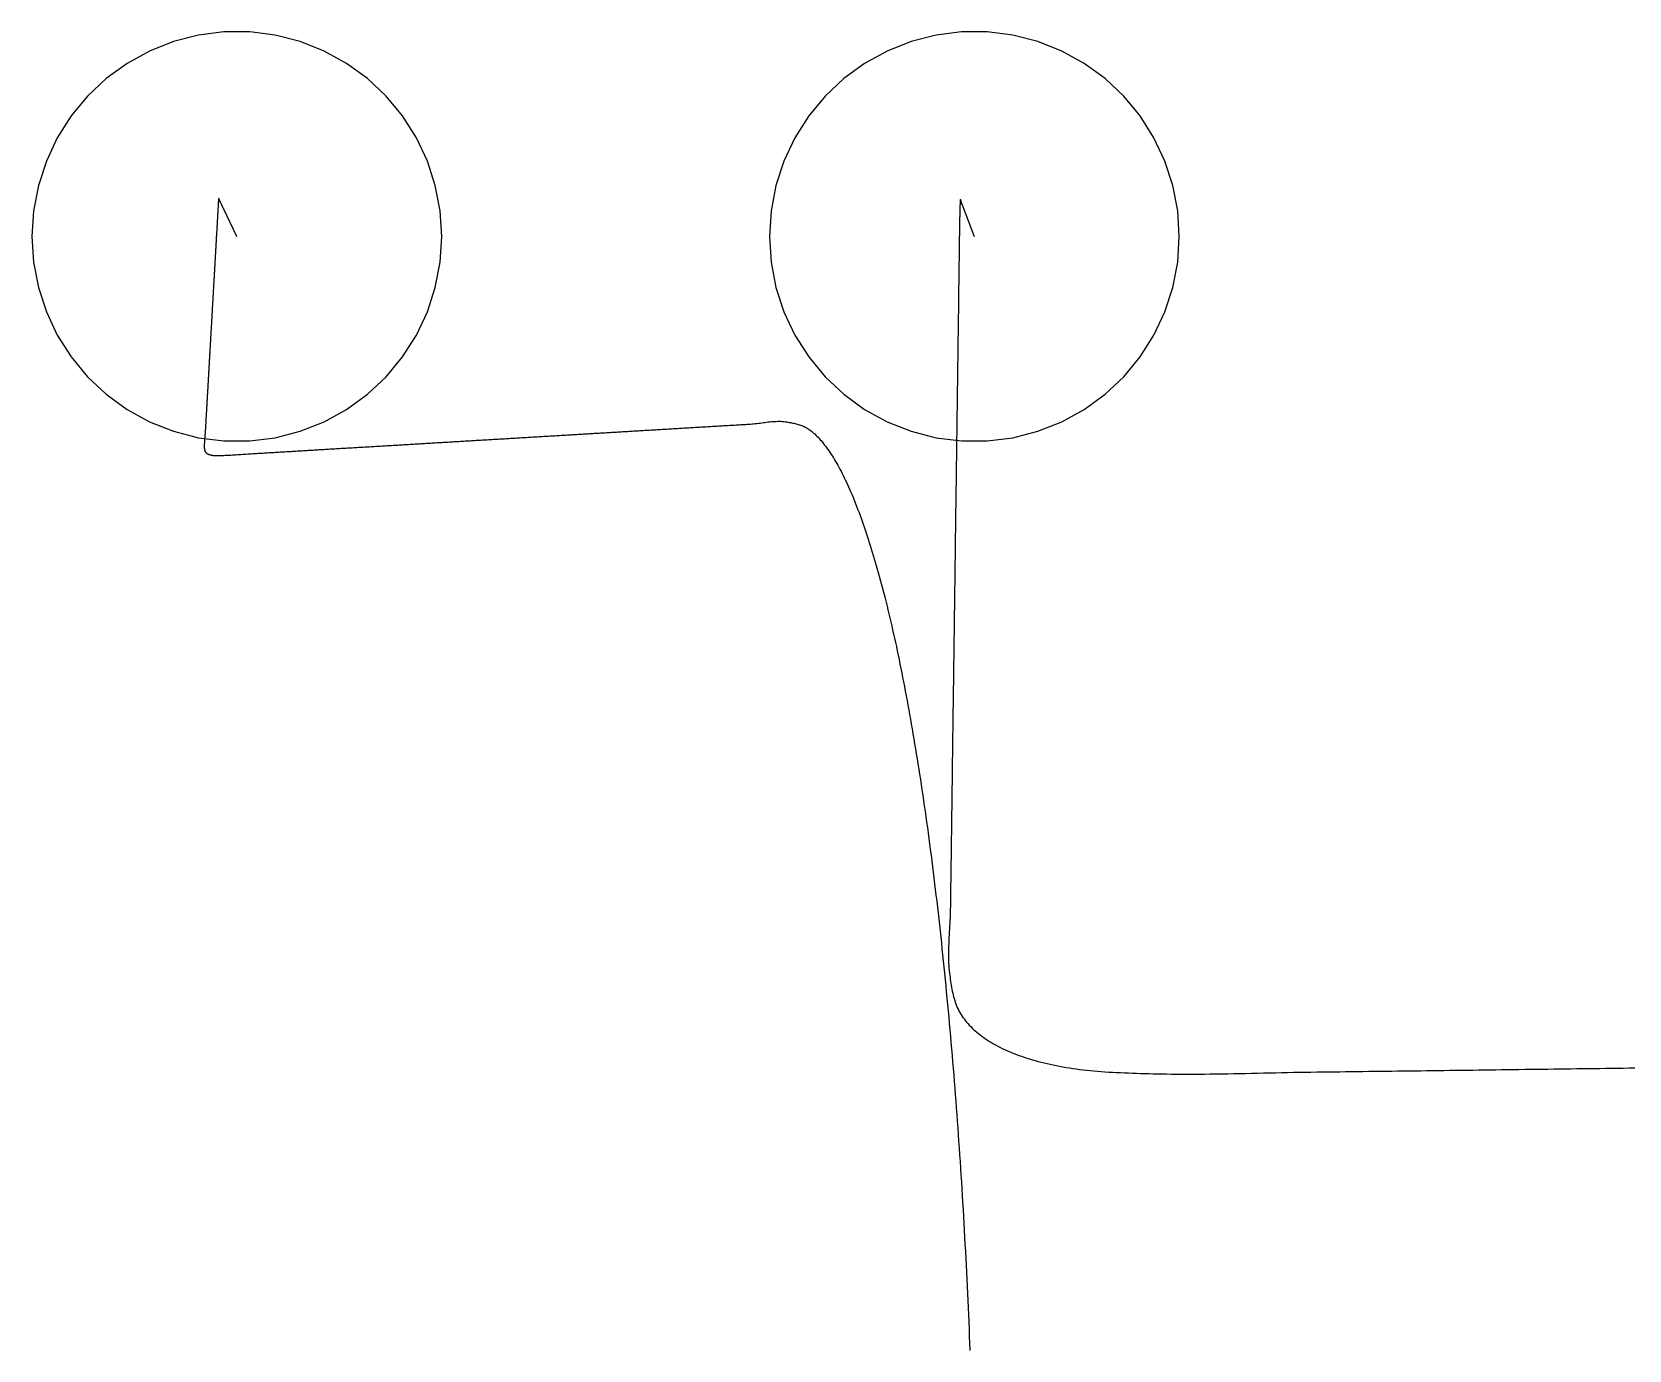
# Model space of a CAD drawing. Header units: millimetres. Extents: x -226 to 218, y -257 to 254.
# Drawn here: x -93.71 to -54.85, y 159.33 to 191.4 of the extents above; entities that cross this region are included whole.
import ezdxf

# ---------------------------------------------------------------- set-up
doc = ezdxf.new("R2010")
doc.units = ezdxf.units.MM
doc.layers.add('SKETCH', color=5, linetype='Continuous')

msp = doc.modelspace()

# ---------------------------------------------------------------- linework, layer by layer
at = {"layer": 'SKETCH', "flags": 128}
for points in [[(-83.74, 186.422), (-83.78, 187.047), (-83.897, 187.662), (-84.09, 188.257), (-84.357, 188.823), (-84.692, 189.352), (-85.091, 189.834), (-85.548, 190.263), (-86.054, 190.631), (-86.603, 190.932), (-87.185, 191.163), (-87.791, 191.318), (-88.412, 191.397), (-89.038, 191.397), (-89.659, 191.318), (-90.265, 191.163), (-90.847, 190.932), (-91.396, 190.631), (-91.902, 190.263), (-92.359, 189.834), (-92.758, 189.352), (-93.093, 188.823), (-93.359, 188.257), (-93.553, 187.662), (-93.67, 187.047), (-93.71, 186.422), (-93.67, 185.797), (-93.553, 185.182), (-93.359, 184.587), (-93.093, 184.021), (-92.758, 183.492), (-92.359, 183.01), (-91.902, 182.581), (-91.396, 182.213), (-90.847, 181.912), (-90.265, 181.682), (-89.659, 181.526), (-89.038, 181.447), (-88.412, 181.447), (-87.791, 181.526), (-87.185, 181.682), (-86.603, 181.912), (-86.054, 182.213), (-85.548, 182.581), (-85.091, 183.01), (-84.692, 183.492), (-84.357, 184.021), (-84.09, 184.587), (-83.897, 185.182), (-83.78, 185.797), (-83.74, 186.422)], [(-65.796, 186.422), (-65.835, 187.047), (-65.953, 187.662), (-66.146, 188.257), (-66.413, 188.823), (-66.748, 189.352), (-67.147, 189.834), (-67.603, 190.263), (-68.11, 190.631), (-68.658, 190.932), (-69.24, 191.163), (-69.847, 191.318), (-70.468, 191.397), (-71.094, 191.397), (-71.715, 191.318), (-72.321, 191.163), (-72.903, 190.932), (-73.451, 190.631), (-73.958, 190.263), (-74.414, 189.834), (-74.813, 189.352), (-75.149, 188.823), (-75.415, 188.257), (-75.609, 187.662), (-75.726, 187.047), (-75.765, 186.422), (-75.726, 185.797), (-75.609, 185.182), (-75.415, 184.587), (-75.149, 184.021), (-74.813, 183.492), (-74.414, 183.01), (-73.958, 182.581), (-73.451, 182.213), (-72.903, 181.912), (-72.321, 181.682), (-71.715, 181.526), (-71.094, 181.447), (-70.468, 181.447), (-69.847, 181.526), (-69.24, 181.682), (-68.658, 181.912), (-68.11, 182.213), (-67.603, 182.581), (-67.147, 183.01), (-66.748, 183.492), (-66.413, 184.021), (-66.146, 184.587), (-65.953, 185.182), (-65.835, 185.797), (-65.796, 186.422)], [(-88.725, 186.422), (-88.726, 186.424), (-88.727, 186.427), (-88.728, 186.429), (-88.729, 186.432), (-88.731, 186.434), (-88.732, 186.436), (-88.733, 186.439), (-88.734, 186.441), (-88.735, 186.444), (-88.736, 186.446), (-88.737, 186.448), (-88.739, 186.451), (-88.74, 186.453), (-88.741, 186.456), (-88.742, 186.458), (-88.743, 186.46), (-88.744, 186.463), (-88.745, 186.465), (-88.747, 186.467), (-88.748, 186.47), (-88.749, 186.472), (-88.75, 186.475), (-88.751, 186.477), (-88.752, 186.479), (-88.753, 186.482), (-88.755, 186.484), (-88.756, 186.487), (-88.757, 186.489), (-88.758, 186.491), (-88.759, 186.494), (-88.76, 186.496), (-88.761, 186.499), (-88.762, 186.501), (-88.764, 186.503), (-88.765, 186.506), (-88.766, 186.508), (-88.767, 186.51), (-88.768, 186.513), (-88.769, 186.515), (-88.77, 186.518), (-88.772, 186.52), (-88.773, 186.522), (-88.774, 186.525), (-88.775, 186.527), (-88.776, 186.53), (-88.777, 186.532), (-88.778, 186.534), (-88.78, 186.537), (-88.781, 186.539), (-88.782, 186.542), (-88.783, 186.544), (-88.784, 186.546), (-88.785, 186.549), (-88.786, 186.551), (-88.788, 186.554), (-88.789, 186.556), (-88.79, 186.558), (-88.791, 186.561), (-88.792, 186.563), (-88.793, 186.565), (-88.794, 186.568), (-88.795, 186.57), (-88.797, 186.573), (-88.798, 186.575), (-88.799, 186.577), (-88.8, 186.58), (-88.801, 186.582), (-88.802, 186.585), (-88.803, 186.587), (-88.805, 186.589), (-88.806, 186.592), (-88.807, 186.594), (-88.808, 186.597), (-88.809, 186.599), (-88.81, 186.601), (-88.811, 186.604), (-88.813, 186.606), (-88.814, 186.609), (-88.815, 186.611), (-88.816, 186.613), (-88.817, 186.616), (-88.818, 186.618), (-88.819, 186.621), (-88.821, 186.623), (-88.822, 186.625), (-88.823, 186.628), (-88.824, 186.63), (-88.825, 186.632), (-88.826, 186.635), (-88.827, 186.637), (-88.829, 186.64), (-88.83, 186.642), (-88.831, 186.644), (-88.832, 186.647), (-88.833, 186.649), (-88.834, 186.652), (-88.835, 186.654), (-88.836, 186.656), (-88.838, 186.659), (-88.839, 186.661), (-88.84, 186.664), (-88.841, 186.666), (-88.842, 186.668), (-88.843, 186.671), (-88.844, 186.673), (-88.846, 186.676), (-88.847, 186.678), (-88.848, 186.68), (-88.849, 186.683), (-88.85, 186.685), (-88.851, 186.688), (-88.852, 186.69), (-88.854, 186.692), (-88.855, 186.695), (-88.856, 186.697), (-88.857, 186.7), (-88.858, 186.702), (-88.859, 186.704), (-88.86, 186.707), (-88.862, 186.709), (-88.863, 186.712), (-88.864, 186.714), (-88.865, 186.716), (-88.866, 186.719), (-88.867, 186.721), (-88.868, 186.723), (-88.87, 186.726), (-88.871, 186.728), (-88.872, 186.731), (-88.873, 186.733), (-88.874, 186.735), (-88.875, 186.738), (-88.876, 186.74), (-88.878, 186.743), (-88.879, 186.745), (-88.88, 186.747), (-88.881, 186.75), (-88.882, 186.752), (-88.883, 186.755), (-88.884, 186.757), (-88.886, 186.759), (-88.887, 186.762), (-88.888, 186.764), (-88.889, 186.767), (-88.89, 186.769), (-88.891, 186.771), (-88.892, 186.774), (-88.893, 186.776), (-88.895, 186.779), (-88.896, 186.781), (-88.897, 186.783), (-88.898, 186.786), (-88.899, 186.788), (-88.9, 186.791), (-88.901, 186.793), (-88.903, 186.795), (-88.904, 186.798), (-88.905, 186.8), (-88.906, 186.803), (-88.907, 186.805), (-88.908, 186.807), (-88.909, 186.81), (-88.911, 186.812), (-88.912, 186.815), (-88.913, 186.817), (-88.914, 186.819), (-88.915, 186.822), (-88.916, 186.824), (-88.917, 186.827), (-88.919, 186.829), (-88.92, 186.831), (-88.921, 186.834), (-88.922, 186.836), (-88.923, 186.839), (-88.924, 186.841), (-88.925, 186.843), (-88.927, 186.846), (-88.928, 186.848), (-88.929, 186.851), (-88.93, 186.853), (-88.931, 186.855), (-88.932, 186.858), (-88.933, 186.86), (-88.935, 186.863), (-88.936, 186.865), (-88.937, 186.867), (-88.938, 186.87), (-88.939, 186.872), (-88.94, 186.875), (-88.941, 186.877), (-88.943, 186.879), (-88.944, 186.882), (-88.945, 186.884), (-88.946, 186.887), (-88.947, 186.889), (-88.948, 186.891), (-88.949, 186.894), (-88.951, 186.896), (-88.952, 186.899), (-88.953, 186.901), (-88.954, 186.903), (-88.955, 186.906), (-88.956, 186.908), (-88.957, 186.911), (-88.959, 186.913), (-88.96, 186.915), (-88.961, 186.918), (-88.962, 186.92), (-88.963, 186.923), (-88.964, 186.925), (-88.965, 186.927), (-88.967, 186.93), (-88.968, 186.932), (-88.969, 186.935), (-88.97, 186.937), (-88.971, 186.939), (-88.972, 186.942), (-88.973, 186.944), (-88.975, 186.947), (-88.976, 186.949), (-88.977, 186.951), (-88.978, 186.954), (-88.979, 186.956), (-88.98, 186.959), (-88.981, 186.961), (-88.983, 186.963), (-88.984, 186.966), (-88.985, 186.968), (-88.986, 186.971), (-88.987, 186.973), (-88.988, 186.975), (-88.989, 186.978), (-88.991, 186.98), (-88.992, 186.983), (-88.993, 186.985), (-88.994, 186.987), (-88.995, 186.99), (-88.996, 186.992), (-88.997, 186.995), (-88.999, 186.997), (-89, 186.999), (-89.001, 187.002), (-89.002, 187.004), (-89.003, 187.007), (-89.004, 187.009), (-89.005, 187.011), (-89.007, 187.014), (-89.008, 187.016), (-89.009, 187.019), (-89.01, 187.021), (-89.011, 187.023), (-89.012, 187.026), (-89.013, 187.028), (-89.015, 187.031), (-89.016, 187.033), (-89.017, 187.035), (-89.018, 187.038), (-89.019, 187.04), (-89.02, 187.043), (-89.021, 187.045), (-89.023, 187.047), (-89.024, 187.05), (-89.025, 187.052), (-89.026, 187.055), (-89.027, 187.057), (-89.028, 187.06), (-89.029, 187.062), (-89.031, 187.064), (-89.032, 187.067), (-89.033, 187.069), (-89.034, 187.072), (-89.035, 187.074), (-89.036, 187.076), (-89.037, 187.079), (-89.039, 187.081), (-89.04, 187.084), (-89.041, 187.086), (-89.042, 187.088), (-89.043, 187.091), (-89.044, 187.093), (-89.045, 187.096), (-89.047, 187.098), (-89.048, 187.1), (-89.049, 187.103), (-89.05, 187.105), (-89.051, 187.108), (-89.052, 187.11), (-89.054, 187.112), (-89.055, 187.115), (-89.056, 187.117), (-89.057, 187.12), (-89.058, 187.122), (-89.059, 187.124), (-89.06, 187.127), (-89.062, 187.129), (-89.063, 187.132), (-89.064, 187.134), (-89.065, 187.136), (-89.066, 187.139), (-89.067, 187.141), (-89.068, 187.144), (-89.07, 187.146), (-89.071, 187.149), (-89.072, 187.151), (-89.073, 187.153), (-89.074, 187.156), (-89.075, 187.158), (-89.076, 187.161), (-89.078, 187.163), (-89.079, 187.165), (-89.08, 187.168), (-89.081, 187.17), (-89.082, 187.173), (-89.083, 187.175), (-89.084, 187.177), (-89.086, 187.18), (-89.087, 187.182), (-89.088, 187.185), (-89.089, 187.187), (-89.09, 187.189), (-89.091, 187.192), (-89.092, 187.194), (-89.094, 187.197), (-89.095, 187.199), (-89.096, 187.201), (-89.097, 187.204), (-89.098, 187.206), (-89.099, 187.209), (-89.1, 187.211), (-89.102, 187.214), (-89.103, 187.216), (-89.104, 187.218), (-89.105, 187.221), (-89.106, 187.223), (-89.107, 187.226), (-89.109, 187.228), (-89.11, 187.23), (-89.111, 187.233), (-89.112, 187.235), (-89.113, 187.238), (-89.114, 187.24), (-89.115, 187.242), (-89.117, 187.245), (-89.118, 187.247), (-89.119, 187.25), (-89.12, 187.252), (-89.121, 187.254), (-89.122, 187.257), (-89.123, 187.259), (-89.125, 187.262), (-89.126, 187.264), (-89.127, 187.267), (-89.128, 187.269), (-89.129, 187.271), (-89.13, 187.274), (-89.131, 187.276), (-89.133, 187.279), (-89.134, 187.281), (-89.135, 187.283), (-89.136, 187.286), (-89.137, 187.288), (-89.138, 187.291), (-89.14, 187.294), (-89.141, 187.297), (-89.142, 187.299), (-89.144, 187.302), (-89.145, 187.305), (-89.146, 187.308), (-89.148, 187.312), (-89.149, 187.315), (-89.15, 187.318), (-89.152, 187.32), (-89.153, 187.323), (-89.154, 187.326), (-89.155, 187.329), (-89.156, 187.331), (-89.158, 187.333), (-89.159, 187.336), (-89.16, 187.338), (-89.161, 187.339), (-89.161, 187.341), (-89.162, 187.342), (-89.163, 187.343), (-89.164, 187.344), (-89.164, 187.344), (-89.164, 187.344), (-89.164, 187.344), (-89.164, 187.344), (-89.164, 187.344), (-89.165, 187.345), (-89.165, 187.345), (-89.165, 187.345), (-89.165, 187.345), (-89.165, 187.345), (-89.165, 187.345), (-89.165, 187.345), (-89.165, 187.345), (-89.165, 187.345), (-89.166, 187.345), (-89.166, 187.345), (-89.166, 187.344), (-89.166, 187.344), (-89.166, 187.344), (-89.166, 187.344), (-89.166, 187.344), (-89.166, 187.343), (-89.166, 187.343), (-89.166, 187.343), (-89.167, 187.342), (-89.167, 187.342), (-89.167, 187.342), (-89.167, 187.341), (-89.167, 187.341), (-89.167, 187.34), (-89.167, 187.34), (-89.167, 187.339), (-89.168, 187.339), (-89.168, 187.338), (-89.168, 187.337), (-89.168, 187.337), (-89.168, 187.336), (-89.168, 187.335), (-89.168, 187.334), (-89.168, 187.334), (-89.169, 187.333), (-89.169, 187.332), (-89.169, 187.331), (-89.169, 187.33), (-89.169, 187.33), (-89.169, 187.329), (-89.169, 187.328), (-89.169, 187.327), (-89.17, 187.326), (-89.17, 187.325), (-89.17, 187.324), (-89.17, 187.323), (-89.17, 187.322), (-89.17, 187.321), (-89.17, 187.32), (-89.17, 187.319), (-89.171, 187.318), (-89.171, 187.317), (-89.171, 187.315), (-89.171, 187.314), (-89.171, 187.313), (-89.171, 187.312), (-89.171, 187.31), (-89.171, 187.309), (-89.171, 187.308), (-89.172, 187.307), (-89.172, 187.305), (-89.172, 187.304), (-89.172, 187.302), (-89.172, 187.301), (-89.172, 187.299), (-89.172, 187.298), (-89.172, 187.296), (-89.173, 187.295), (-89.173, 187.294), (-89.173, 187.292), (-89.173, 187.291), (-89.173, 187.289), (-89.173, 187.288), (-89.173, 187.287), (-89.173, 187.285), (-89.173, 187.284), (-89.174, 187.282), (-89.174, 187.28), (-89.174, 187.279), (-89.174, 187.277), (-89.174, 187.275), (-89.174, 187.273), (-89.174, 187.271), (-89.174, 187.269), (-89.174, 187.267), (-89.175, 187.265), (-89.175, 187.262), (-89.175, 187.26), (-89.175, 187.257), (-89.175, 187.254), (-89.176, 187.244), (-89.177, 187.232), (-89.177, 187.218), (-89.178, 187.203), (-89.179, 187.186), (-89.18, 187.168), (-89.181, 187.149), (-89.183, 187.129), (-89.184, 187.108), (-89.185, 187.086), (-89.186, 187.063), (-89.188, 187.04), (-89.189, 187.016), (-89.19, 186.992), (-89.192, 186.967), (-89.193, 186.943), (-89.194, 186.918), (-89.196, 186.894), (-89.197, 186.87), (-89.199, 186.846), (-89.2, 186.823), (-89.201, 186.8), (-89.202, 186.778), (-89.204, 186.757), (-89.205, 186.736), (-89.206, 186.716), (-89.207, 186.695), (-89.208, 186.674), (-89.209, 186.654), (-89.211, 186.633), (-89.212, 186.612), (-89.213, 186.592), (-89.214, 186.571), (-89.215, 186.55), (-89.217, 186.53), (-89.218, 186.509), (-89.219, 186.488), (-89.22, 186.468), (-89.221, 186.447), (-89.222, 186.426), (-89.224, 186.406), (-89.225, 186.385), (-89.226, 186.364), (-89.227, 186.344), (-89.228, 186.323), (-89.23, 186.302), (-89.231, 186.282), (-89.232, 186.261), (-89.233, 186.24), (-89.234, 186.22), (-89.235, 186.199), (-89.237, 186.178), (-89.238, 186.158), (-89.239, 186.137), (-89.24, 186.116), (-89.241, 186.096), (-89.243, 186.075), (-89.244, 186.054), (-89.245, 186.034), (-89.246, 186.013), (-89.247, 185.992), (-89.248, 185.971), (-89.25, 185.951), (-89.251, 185.93), (-89.252, 185.909), (-89.253, 185.889), (-89.254, 185.868), (-89.256, 185.847), (-89.257, 185.827), (-89.258, 185.806), (-89.259, 185.785), (-89.26, 185.765), (-89.261, 185.744), (-89.263, 185.723), (-89.264, 185.703), (-89.265, 185.682), (-89.266, 185.661), (-89.267, 185.64), (-89.269, 185.62), (-89.27, 185.599), (-89.271, 185.578), (-89.272, 185.558), (-89.273, 185.537), (-89.274, 185.516), (-89.276, 185.496), (-89.277, 185.475), (-89.278, 185.454), (-89.279, 185.434), (-89.28, 185.413), (-89.282, 185.392), (-89.283, 185.371), (-89.284, 185.351), (-89.285, 185.33), (-89.286, 185.309), (-89.287, 185.289), (-89.289, 185.268), (-89.29, 185.247), (-89.291, 185.226), (-89.292, 185.206), (-89.293, 185.185), (-89.295, 185.164), (-89.296, 185.143), (-89.297, 185.123), (-89.298, 185.102), (-89.299, 185.081), (-89.3, 185.06), (-89.302, 185.04), (-89.303, 185.019), (-89.304, 184.998), (-89.305, 184.977), (-89.306, 184.957), (-89.308, 184.936), (-89.309, 184.915), (-89.31, 184.894), (-89.311, 184.874), (-89.312, 184.853), (-89.313, 184.832), (-89.315, 184.811), (-89.316, 184.79), (-89.317, 184.77), (-89.318, 184.749), (-89.319, 184.728), (-89.321, 184.708), (-89.322, 184.687), (-89.323, 184.666), (-89.324, 184.645), (-89.325, 184.625), (-89.326, 184.604), (-89.328, 184.583), (-89.329, 184.562), (-89.33, 184.542), (-89.331, 184.521), (-89.332, 184.5), (-89.334, 184.48), (-89.335, 184.459), (-89.336, 184.438), (-89.337, 184.417), (-89.338, 184.397), (-89.339, 184.376), (-89.341, 184.355), (-89.342, 184.335), (-89.343, 184.314), (-89.344, 184.293), (-89.345, 184.272), (-89.347, 184.252), (-89.348, 184.231), (-89.349, 184.21), (-89.35, 184.189), (-89.351, 184.169), (-89.352, 184.148), (-89.354, 184.127), (-89.355, 184.107), (-89.356, 184.086), (-89.357, 184.065), (-89.358, 184.044), (-89.36, 184.024), (-89.361, 184.003), (-89.362, 183.982), (-89.363, 183.961), (-89.364, 183.941), (-89.366, 183.92), (-89.367, 183.899), (-89.368, 183.878), (-89.369, 183.858), (-89.37, 183.837), (-89.371, 183.816), (-89.373, 183.795), (-89.374, 183.775), (-89.375, 183.754), (-89.376, 183.733), (-89.377, 183.712), (-89.379, 183.692), (-89.38, 183.671), (-89.381, 183.65), (-89.382, 183.629), (-89.383, 183.608), (-89.384, 183.588), (-89.386, 183.567), (-89.387, 183.546), (-89.388, 183.525), (-89.389, 183.504), (-89.39, 183.484), (-89.392, 183.463), (-89.393, 183.442), (-89.394, 183.421), (-89.395, 183.4), (-89.396, 183.38), (-89.398, 183.359), (-89.399, 183.338), (-89.4, 183.317), (-89.401, 183.296), (-89.402, 183.276), (-89.403, 183.255), (-89.405, 183.234), (-89.406, 183.213), (-89.407, 183.193), (-89.408, 183.172), (-89.409, 183.151), (-89.411, 183.13), (-89.412, 183.109), (-89.413, 183.089), (-89.414, 183.068), (-89.415, 183.047), (-89.416, 183.026), (-89.418, 183.006), (-89.419, 182.985), (-89.42, 182.964), (-89.421, 182.943), (-89.422, 182.923), (-89.424, 182.902), (-89.425, 182.881), (-89.426, 182.86), (-89.427, 182.84), (-89.428, 182.819), (-89.43, 182.798), (-89.431, 182.777), (-89.432, 182.756), (-89.433, 182.736), (-89.434, 182.715), (-89.435, 182.694), (-89.437, 182.673), (-89.438, 182.653), (-89.439, 182.632), (-89.44, 182.611), (-89.441, 182.59), (-89.443, 182.57), (-89.444, 182.549), (-89.445, 182.528), (-89.446, 182.507), (-89.447, 182.486), (-89.448, 182.466), (-89.45, 182.445), (-89.451, 182.424), (-89.452, 182.403), (-89.453, 182.383), (-89.454, 182.362), (-89.456, 182.341), (-89.457, 182.32), (-89.458, 182.299), (-89.459, 182.279), (-89.46, 182.258), (-89.462, 182.237), (-89.463, 182.216), (-89.464, 182.195), (-89.465, 182.175), (-89.466, 182.154), (-89.467, 182.133), (-89.469, 182.112), (-89.47, 182.091), (-89.471, 182.07), (-89.472, 182.05), (-89.473, 182.029), (-89.475, 182.008), (-89.476, 181.987), (-89.477, 181.966), (-89.478, 181.945), (-89.479, 181.924), (-89.481, 181.904), (-89.482, 181.883), (-89.483, 181.862), (-89.484, 181.841), (-89.485, 181.82), (-89.486, 181.799), (-89.488, 181.779), (-89.489, 181.757), (-89.49, 181.736), (-89.492, 181.713), (-89.494, 181.691), (-89.495, 181.667), (-89.497, 181.644), (-89.499, 181.62), (-89.501, 181.597), (-89.503, 181.573), (-89.505, 181.55), (-89.506, 181.526), (-89.508, 181.503), (-89.51, 181.48), (-89.511, 181.458), (-89.513, 181.436), (-89.514, 181.415), (-89.515, 181.395), (-89.516, 181.375), (-89.517, 181.356), (-89.517, 181.339), (-89.517, 181.322), (-89.517, 181.306), (-89.517, 181.292), (-89.516, 181.279), (-89.516, 181.274), (-89.515, 181.269), (-89.515, 181.264), (-89.515, 181.259), (-89.514, 181.254), (-89.514, 181.25), (-89.513, 181.246), (-89.513, 181.242), (-89.512, 181.238), (-89.512, 181.234), (-89.511, 181.23), (-89.511, 181.227), (-89.51, 181.223), (-89.509, 181.22), (-89.508, 181.217), (-89.507, 181.214), (-89.506, 181.211), (-89.505, 181.207), (-89.504, 181.204), (-89.503, 181.201), (-89.501, 181.198), (-89.5, 181.195), (-89.498, 181.192), (-89.496, 181.189), (-89.494, 181.186), (-89.492, 181.183), (-89.49, 181.18), (-89.488, 181.177), (-89.485, 181.174), (-89.483, 181.171), (-89.48, 181.168), (-89.478, 181.165), (-89.475, 181.162), (-89.472, 181.16), (-89.469, 181.157), (-89.466, 181.155), (-89.463, 181.152), (-89.46, 181.15), (-89.457, 181.147), (-89.454, 181.145), (-89.45, 181.142), (-89.447, 181.14), (-89.443, 181.138), (-89.439, 181.136), (-89.435, 181.134), (-89.432, 181.132), (-89.428, 181.13), (-89.424, 181.128), (-89.419, 181.126), (-89.415, 181.124), (-89.411, 181.122), (-89.406, 181.12), (-89.402, 181.118), (-89.397, 181.117), (-89.393, 181.115), (-89.388, 181.114), (-89.383, 181.112), (-89.378, 181.111), (-89.373, 181.109), (-89.368, 181.108), (-89.362, 181.107), (-89.357, 181.105), (-89.352, 181.104), (-89.346, 181.103), (-89.341, 181.102), (-89.335, 181.101), (-89.329, 181.1), (-89.323, 181.099), (-89.317, 181.098), (-89.311, 181.097), (-89.305, 181.096), (-89.299, 181.095), (-89.293, 181.095), (-89.286, 181.094), (-89.28, 181.094), (-89.274, 181.093), (-89.268, 181.093), (-89.262, 181.092), (-89.256, 181.092), (-89.25, 181.092), (-89.243, 181.091), (-89.237, 181.091), (-89.23, 181.091), (-89.224, 181.091), (-89.217, 181.091), (-89.21, 181.091), (-89.202, 181.091), (-89.195, 181.091), (-89.187, 181.091), (-89.179, 181.091), (-89.17, 181.091), (-89.161, 181.092), (-89.152, 181.092), (-89.142, 181.092), (-89.132, 181.092), (-89.122, 181.092), (-89.098, 181.093), (-89.071, 181.094), (-89.042, 181.095), (-89.012, 181.097), (-88.979, 181.098), (-88.944, 181.1), (-88.908, 181.102), (-88.871, 181.104), (-88.832, 181.107), (-88.792, 181.109), (-88.751, 181.112), (-88.71, 181.114), (-88.668, 181.117), (-88.625, 181.12), (-88.582, 181.123), (-88.539, 181.126), (-88.495, 181.128), (-88.452, 181.131), (-88.41, 181.134), (-88.367, 181.137), (-88.326, 181.139), (-88.285, 181.142), (-88.245, 181.144), (-88.206, 181.147), (-88.168, 181.149), (-88.13, 181.151), (-88.092, 181.153), (-88.054, 181.156), (-88.016, 181.158), (-87.978, 181.16), (-87.94, 181.163), (-87.901, 181.165), (-87.863, 181.167), (-87.825, 181.169), (-87.787, 181.172), (-87.749, 181.174), (-87.711, 181.176), (-87.673, 181.178), (-87.635, 181.181), (-87.597, 181.183), (-87.558, 181.185), (-87.52, 181.187), (-87.482, 181.19), (-87.444, 181.192), (-87.406, 181.194), (-87.368, 181.196), (-87.33, 181.199), (-87.292, 181.201), (-87.253, 181.203), (-87.215, 181.206), (-87.177, 181.208), (-87.139, 181.21), (-87.101, 181.212), (-87.063, 181.215), (-87.025, 181.217), (-86.987, 181.219), (-86.948, 181.221), (-86.91, 181.224), (-86.872, 181.226), (-86.834, 181.228), (-86.796, 181.23), (-86.758, 181.233), (-86.72, 181.235), (-86.681, 181.237), (-86.643, 181.239), (-86.605, 181.242), (-86.567, 181.244), (-86.529, 181.246), (-86.491, 181.249), (-86.453, 181.251), (-86.414, 181.253), (-86.376, 181.255), (-86.338, 181.258), (-86.3, 181.26), (-86.262, 181.262), (-86.224, 181.264), (-86.185, 181.267), (-86.147, 181.269), (-86.109, 181.271), (-86.071, 181.273), (-86.033, 181.276), (-85.995, 181.278), (-85.957, 181.28), (-85.918, 181.282), (-85.88, 181.285), (-85.842, 181.287), (-85.804, 181.289), (-85.766, 181.292), (-85.728, 181.294), (-85.689, 181.296), (-85.651, 181.298), (-85.613, 181.301), (-85.575, 181.303), (-85.537, 181.305), (-85.499, 181.307), (-85.46, 181.31), (-85.422, 181.312), (-85.384, 181.314), (-85.346, 181.316), (-85.307, 181.319), (-85.269, 181.321), (-85.231, 181.323), (-85.193, 181.326), (-85.155, 181.328), (-85.116, 181.33), (-85.078, 181.332), (-85.04, 181.335), (-85.002, 181.337), (-84.963, 181.339), (-84.925, 181.341), (-84.887, 181.344), (-84.849, 181.346), (-84.81, 181.348), (-84.772, 181.35), (-84.734, 181.353), (-84.696, 181.355), (-84.658, 181.357), (-84.619, 181.36), (-84.581, 181.362), (-84.543, 181.364), (-84.505, 181.366), (-84.466, 181.369), (-84.428, 181.371), (-84.39, 181.373), (-84.352, 181.375), (-84.314, 181.378), (-84.275, 181.38), (-84.237, 181.382), (-84.199, 181.384), (-84.161, 181.387), (-84.123, 181.389), (-84.084, 181.391), (-84.046, 181.394), (-84.008, 181.396), (-83.97, 181.398), (-83.932, 181.4), (-83.893, 181.403), (-83.855, 181.405), (-83.817, 181.407), (-83.779, 181.409), (-83.741, 181.412), (-83.702, 181.414), (-83.664, 181.416), (-83.626, 181.418), (-83.588, 181.421), (-83.549, 181.423), (-83.511, 181.425), (-83.473, 181.428), (-83.435, 181.43), (-83.397, 181.432), (-83.358, 181.434), (-83.32, 181.437), (-83.282, 181.439), (-83.244, 181.441), (-83.205, 181.443), (-83.167, 181.446), (-83.129, 181.448), (-83.091, 181.45), (-83.052, 181.453), (-83.014, 181.455), (-82.976, 181.457), (-82.938, 181.459), (-82.9, 181.462), (-82.861, 181.464), (-82.823, 181.466), (-82.785, 181.468), (-82.747, 181.471), (-82.708, 181.473), (-82.67, 181.475), (-82.632, 181.477), (-82.594, 181.48), (-82.555, 181.482), (-82.517, 181.484), (-82.479, 181.487), (-82.441, 181.489), (-82.402, 181.491), (-82.364, 181.493), (-82.326, 181.496), (-82.288, 181.498), (-82.249, 181.5), (-82.211, 181.502), (-82.173, 181.505), (-82.135, 181.507), (-82.096, 181.509), (-82.058, 181.512), (-82.02, 181.514), (-81.982, 181.516), (-81.943, 181.518), (-81.905, 181.521), (-81.867, 181.523), (-81.828, 181.525), (-81.79, 181.527), (-81.752, 181.53), (-81.714, 181.532), (-81.675, 181.534), (-81.637, 181.536), (-81.599, 181.539), (-81.561, 181.541), (-81.522, 181.543), (-81.484, 181.546), (-81.446, 181.548), (-81.408, 181.55), (-81.369, 181.552), (-81.331, 181.555), (-81.293, 181.557), (-81.254, 181.559), (-81.216, 181.561), (-81.178, 181.564), (-81.14, 181.566), (-81.101, 181.568), (-81.063, 181.571), (-81.025, 181.573), (-80.986, 181.575), (-80.948, 181.577), (-80.91, 181.58), (-80.872, 181.582), (-80.833, 181.584), (-80.795, 181.586), (-80.757, 181.589), (-80.718, 181.591), (-80.68, 181.593), (-80.642, 181.596), (-80.603, 181.598), (-80.565, 181.6), (-80.527, 181.602), (-80.488, 181.605), (-80.45, 181.607), (-80.412, 181.609), (-80.373, 181.611), (-80.335, 181.614), (-80.296, 181.616), (-80.258, 181.618), (-80.22, 181.621), (-80.181, 181.623), (-80.143, 181.625), (-80.105, 181.627), (-80.066, 181.63), (-80.028, 181.632), (-79.99, 181.634), (-79.951, 181.636), (-79.913, 181.639), (-79.875, 181.641), (-79.836, 181.643), (-79.798, 181.646), (-79.76, 181.648), (-79.721, 181.65), (-79.683, 181.652), (-79.645, 181.655), (-79.606, 181.657), (-79.568, 181.659), (-79.53, 181.661), (-79.491, 181.664), (-79.453, 181.666), (-79.415, 181.668), (-79.377, 181.671), (-79.338, 181.673), (-79.3, 181.675), (-79.262, 181.677), (-79.223, 181.68), (-79.185, 181.682), (-79.147, 181.684), (-79.108, 181.687), (-79.07, 181.689), (-79.032, 181.691), (-78.993, 181.693), (-78.955, 181.696), (-78.917, 181.698), (-78.878, 181.7), (-78.84, 181.702), (-78.802, 181.705), (-78.763, 181.707), (-78.725, 181.709), (-78.687, 181.712), (-78.648, 181.714), (-78.61, 181.716), (-78.571, 181.718), (-78.533, 181.721), (-78.495, 181.723), (-78.456, 181.725), (-78.418, 181.727), (-78.38, 181.73), (-78.341, 181.732), (-78.303, 181.734), (-78.265, 181.737), (-78.226, 181.739), (-78.188, 181.741), (-78.15, 181.743), (-78.111, 181.746), (-78.073, 181.748), (-78.035, 181.75), (-77.996, 181.753), (-77.958, 181.755), (-77.919, 181.757), (-77.881, 181.759), (-77.843, 181.762), (-77.804, 181.764), (-77.766, 181.766), (-77.728, 181.768), (-77.689, 181.771), (-77.651, 181.773), (-77.613, 181.775), (-77.574, 181.778), (-77.536, 181.78), (-77.497, 181.782), (-77.459, 181.784), (-77.421, 181.787), (-77.382, 181.789), (-77.344, 181.791), (-77.306, 181.793), (-77.267, 181.796), (-77.229, 181.798), (-77.19, 181.8), (-77.152, 181.803), (-77.114, 181.805), (-77.075, 181.807), (-77.037, 181.809), (-76.998, 181.812), (-76.96, 181.814), (-76.921, 181.816), (-76.883, 181.819), (-76.845, 181.821), (-76.806, 181.823), (-76.768, 181.825), (-76.729, 181.828), (-76.691, 181.83), (-76.652, 181.832), (-76.614, 181.834), (-76.575, 181.837), (-76.537, 181.839), (-76.499, 181.841), (-76.46, 181.844), (-76.422, 181.846), (-76.383, 181.848), (-76.345, 181.85), (-76.306, 181.853), (-76.268, 181.855), (-76.229, 181.858), (-76.191, 181.861), (-76.152, 181.865), (-76.112, 181.869), (-76.073, 181.873), (-76.034, 181.878), (-75.994, 181.883), (-75.955, 181.888), (-75.915, 181.893), (-75.876, 181.898), (-75.836, 181.903), (-75.797, 181.908), (-75.758, 181.912), (-75.719, 181.916), (-75.68, 181.919), (-75.641, 181.922), (-75.603, 181.923), (-75.565, 181.925), (-75.528, 181.925), (-75.49, 181.924), (-75.454, 181.922), (-75.417, 181.919), (-75.381, 181.915), (-75.346, 181.91), (-75.317, 181.905), (-75.288, 181.899), (-75.259, 181.894), (-75.23, 181.889), (-75.202, 181.883), (-75.174, 181.877), (-75.147, 181.871), (-75.119, 181.864), (-75.092, 181.857), (-75.065, 181.849), (-75.038, 181.84), (-75.012, 181.831), (-74.985, 181.821), (-74.958, 181.811), (-74.932, 181.799), (-74.905, 181.786), (-74.879, 181.772), (-74.853, 181.757), (-74.826, 181.741), (-74.8, 181.724), (-74.773, 181.705), (-74.747, 181.685), (-74.72, 181.663), (-74.693, 181.64), (-74.666, 181.616), (-74.639, 181.59), (-74.612, 181.563), (-74.585, 181.536), (-74.558, 181.507), (-74.531, 181.477), (-74.504, 181.446), (-74.477, 181.414), (-74.451, 181.38), (-74.424, 181.346), (-74.397, 181.311), (-74.37, 181.275), (-74.343, 181.237), (-74.317, 181.199), (-74.29, 181.159), (-74.264, 181.119), (-74.237, 181.077), (-74.21, 181.035), (-74.184, 180.991), (-74.157, 180.947), (-74.131, 180.901), (-74.105, 180.854), (-74.079, 180.807), (-74.052, 180.758), (-74.026, 180.708), (-74, 180.658), (-73.974, 180.606), (-73.948, 180.553), (-73.922, 180.499), (-73.896, 180.444), (-73.87, 180.388), (-73.844, 180.331), (-73.818, 180.273), (-73.792, 180.214), (-73.766, 180.153), (-73.741, 180.092), (-73.715, 180.03), (-73.689, 179.967), (-73.664, 179.903), (-73.638, 179.838), (-73.613, 179.771), (-73.588, 179.704), (-73.562, 179.636), (-73.537, 179.567), (-73.512, 179.497), (-73.487, 179.426), (-73.462, 179.354), (-73.437, 179.281), (-73.412, 179.208), (-73.388, 179.133), (-73.363, 179.057), (-73.338, 178.98), (-73.314, 178.902), (-73.289, 178.823), (-73.265, 178.743), (-73.24, 178.662), (-73.216, 178.581), (-73.192, 178.498), (-73.168, 178.414), (-73.144, 178.329), (-73.12, 178.243), (-73.096, 178.157), (-73.072, 178.069), (-73.048, 177.981), (-73.024, 177.891), (-73.001, 177.801), (-72.977, 177.71), (-72.954, 177.618), (-72.931, 177.525), (-72.907, 177.431), (-72.884, 177.336), (-72.861, 177.241), (-72.838, 177.144), (-72.816, 177.047), (-72.793, 176.948), (-72.77, 176.849), (-72.748, 176.749), (-72.725, 176.647), (-72.703, 176.545), (-72.68, 176.442), (-72.658, 176.338), (-72.636, 176.233), (-72.614, 176.127), (-72.592, 176.02), (-72.57, 175.913), (-72.548, 175.804), (-72.527, 175.695), (-72.505, 175.585), (-72.484, 175.474), (-72.462, 175.362), (-72.441, 175.249), (-72.42, 175.136), (-72.399, 175.022), (-72.378, 174.907), (-72.357, 174.792), (-72.337, 174.675), (-72.316, 174.558), (-72.296, 174.44), (-72.275, 174.321), (-72.255, 174.201), (-72.235, 174.081), (-72.215, 173.959), (-72.195, 173.837), (-72.175, 173.714), (-72.155, 173.59), (-72.135, 173.465), (-72.116, 173.339), (-72.096, 173.213), (-72.077, 173.086), (-72.058, 172.958), (-72.038, 172.829), (-72.019, 172.7), (-72.001, 172.57), (-71.982, 172.439), (-71.963, 172.307), (-71.945, 172.175), (-71.926, 172.042), (-71.908, 171.909), (-71.89, 171.775), (-71.872, 171.64), (-71.854, 171.505), (-71.836, 171.368), (-71.819, 171.231), (-71.801, 171.094), (-71.784, 170.955), (-71.767, 170.815), (-71.75, 170.675), (-71.733, 170.535), (-71.716, 170.393), (-71.699, 170.251), (-71.682, 170.108), (-71.666, 169.964), (-71.649, 169.82), (-71.633, 169.675), (-71.617, 169.529), (-71.601, 169.383), (-71.585, 169.237), (-71.57, 169.089), (-71.554, 168.941), (-71.539, 168.793), (-71.523, 168.644), (-71.508, 168.495), (-71.493, 168.345), (-71.478, 168.194), (-71.464, 168.043), (-71.449, 167.892), (-71.435, 167.739), (-71.421, 167.586), (-71.406, 167.433), (-71.392, 167.278), (-71.378, 167.123), (-71.365, 166.968), (-71.351, 166.811), (-71.338, 166.655), (-71.324, 166.497), (-71.311, 166.34), (-71.298, 166.181), (-71.285, 166.022), (-71.272, 165.863), (-71.26, 165.703), (-71.247, 165.543), (-71.235, 165.382), (-71.223, 165.221), (-71.211, 165.059), (-71.199, 164.898), (-71.187, 164.735), (-71.175, 164.573), (-71.164, 164.41), (-71.153, 164.246), (-71.142, 164.082), (-71.131, 163.918), (-71.12, 163.752), (-71.109, 163.587), (-71.099, 163.421), (-71.088, 163.254), (-71.078, 163.087), (-71.068, 162.919), (-71.058, 162.751), (-71.048, 162.583), (-71.038, 162.414), (-71.029, 162.245), (-71.02, 162.075), (-71.01, 161.905), (-71.001, 161.735), (-70.992, 161.565), (-70.984, 161.394), (-70.975, 161.223), (-70.967, 161.051), (-70.958, 160.88), (-70.95, 160.708), (-70.942, 160.536), (-70.935, 160.364), (-70.927, 160.191), (-70.919, 160.018), (-70.912, 159.844), (-70.905, 159.671), (-70.898, 159.496), (-70.891, 159.322)], [(-70.781, 186.422), (-70.782, 186.425), (-70.782, 186.427), (-70.783, 186.43), (-70.784, 186.432), (-70.785, 186.434), (-70.786, 186.437), (-70.787, 186.439), (-70.788, 186.442), (-70.789, 186.444), (-70.79, 186.447), (-70.791, 186.449), (-70.792, 186.452), (-70.793, 186.454), (-70.794, 186.457), (-70.795, 186.459), (-70.796, 186.462), (-70.797, 186.464), (-70.798, 186.467), (-70.798, 186.469), (-70.799, 186.472), (-70.8, 186.474), (-70.801, 186.477), (-70.802, 186.479), (-70.803, 186.482), (-70.804, 186.484), (-70.805, 186.487), (-70.806, 186.489), (-70.807, 186.491), (-70.808, 186.494), (-70.809, 186.496), (-70.81, 186.499), (-70.811, 186.501), (-70.812, 186.504), (-70.813, 186.506), (-70.814, 186.509), (-70.814, 186.511), (-70.815, 186.514), (-70.816, 186.516), (-70.817, 186.519), (-70.818, 186.521), (-70.819, 186.524), (-70.82, 186.526), (-70.821, 186.529), (-70.822, 186.531), (-70.823, 186.534), (-70.824, 186.536), (-70.825, 186.539), (-70.826, 186.541), (-70.827, 186.544), (-70.828, 186.546), (-70.829, 186.548), (-70.83, 186.551), (-70.83, 186.553), (-70.831, 186.556), (-70.832, 186.558), (-70.833, 186.561), (-70.834, 186.563), (-70.835, 186.566), (-70.836, 186.568), (-70.837, 186.571), (-70.838, 186.573), (-70.839, 186.576), (-70.84, 186.578), (-70.841, 186.581), (-70.842, 186.583), (-70.843, 186.586), (-70.844, 186.588), (-70.845, 186.591), (-70.846, 186.593), (-70.846, 186.596), (-70.847, 186.598), (-70.848, 186.601), (-70.849, 186.603), (-70.85, 186.606), (-70.851, 186.608), (-70.852, 186.611), (-70.853, 186.613), (-70.854, 186.615), (-70.855, 186.618), (-70.856, 186.62), (-70.857, 186.623), (-70.858, 186.625), (-70.859, 186.628), (-70.86, 186.63), (-70.861, 186.633), (-70.862, 186.635), (-70.862, 186.638), (-70.863, 186.64), (-70.864, 186.643), (-70.865, 186.645), (-70.866, 186.648), (-70.867, 186.65), (-70.868, 186.653), (-70.869, 186.655), (-70.87, 186.658), (-70.871, 186.66), (-70.872, 186.663), (-70.873, 186.665), (-70.874, 186.668), (-70.875, 186.67), (-70.876, 186.673), (-70.877, 186.675), (-70.878, 186.678), (-70.879, 186.68), (-70.879, 186.683), (-70.88, 186.685), (-70.881, 186.687), (-70.882, 186.69), (-70.883, 186.692), (-70.884, 186.695), (-70.885, 186.697), (-70.886, 186.7), (-70.887, 186.702), (-70.888, 186.705), (-70.889, 186.707), (-70.89, 186.71), (-70.891, 186.712), (-70.892, 186.715), (-70.893, 186.717), (-70.894, 186.72), (-70.895, 186.722), (-70.895, 186.725), (-70.896, 186.727), (-70.897, 186.73), (-70.898, 186.732), (-70.899, 186.735), (-70.9, 186.737), (-70.901, 186.74), (-70.902, 186.742), (-70.903, 186.745), (-70.904, 186.747), (-70.905, 186.75), (-70.906, 186.752), (-70.907, 186.755), (-70.908, 186.757), (-70.909, 186.76), (-70.91, 186.762), (-70.911, 186.764), (-70.912, 186.767), (-70.912, 186.769), (-70.913, 186.772), (-70.914, 186.774), (-70.915, 186.777), (-70.916, 186.779), (-70.917, 186.782), (-70.918, 186.784), (-70.919, 186.787), (-70.92, 186.789), (-70.921, 186.792), (-70.922, 186.794), (-70.923, 186.797), (-70.924, 186.799), (-70.925, 186.802), (-70.926, 186.804), (-70.927, 186.807), (-70.928, 186.809), (-70.929, 186.812), (-70.929, 186.814), (-70.93, 186.817), (-70.931, 186.819), (-70.932, 186.822), (-70.933, 186.824), (-70.934, 186.827), (-70.935, 186.829), (-70.936, 186.832), (-70.937, 186.834), (-70.938, 186.837), (-70.939, 186.839), (-70.94, 186.842), (-70.941, 186.844), (-70.942, 186.847), (-70.943, 186.849), (-70.944, 186.852), (-70.945, 186.854), (-70.946, 186.857), (-70.946, 186.859), (-70.947, 186.861), (-70.948, 186.864), (-70.949, 186.866), (-70.95, 186.869), (-70.951, 186.871), (-70.952, 186.874), (-70.953, 186.876), (-70.954, 186.879), (-70.955, 186.881), (-70.956, 186.884), (-70.957, 186.886), (-70.958, 186.889), (-70.959, 186.891), (-70.96, 186.894), (-70.961, 186.896), (-70.962, 186.899), (-70.963, 186.901), (-70.963, 186.904), (-70.964, 186.906), (-70.965, 186.909), (-70.966, 186.911), (-70.967, 186.914), (-70.968, 186.916), (-70.969, 186.919), (-70.97, 186.921), (-70.971, 186.924), (-70.972, 186.926), (-70.973, 186.929), (-70.974, 186.931), (-70.975, 186.934), (-70.976, 186.936), (-70.977, 186.939), (-70.978, 186.941), (-70.979, 186.944), (-70.98, 186.946), (-70.98, 186.949), (-70.981, 186.951), (-70.982, 186.954), (-70.983, 186.956), (-70.984, 186.959), (-70.985, 186.961), (-70.986, 186.964), (-70.987, 186.966), (-70.988, 186.969), (-70.989, 186.971), (-70.99, 186.974), (-70.991, 186.976), (-70.992, 186.979), (-70.993, 186.981), (-70.994, 186.984), (-70.995, 186.986), (-70.996, 186.988), (-70.997, 186.991), (-70.998, 186.993), (-70.998, 186.996), (-70.999, 186.998), (-71, 187.001), (-71.001, 187.003), (-71.002, 187.006), (-71.003, 187.008), (-71.004, 187.011), (-71.005, 187.013), (-71.006, 187.016), (-71.007, 187.018), (-71.008, 187.021), (-71.009, 187.023), (-71.01, 187.026), (-71.011, 187.028), (-71.012, 187.031), (-71.013, 187.033), (-71.014, 187.036), (-71.015, 187.038), (-71.016, 187.041), (-71.016, 187.043), (-71.017, 187.046), (-71.018, 187.048), (-71.019, 187.051), (-71.02, 187.053), (-71.021, 187.056), (-71.022, 187.058), (-71.023, 187.061), (-71.024, 187.063), (-71.025, 187.066), (-71.026, 187.068), (-71.027, 187.071), (-71.028, 187.073), (-71.029, 187.076), (-71.03, 187.078), (-71.031, 187.081), (-71.032, 187.083), (-71.033, 187.086), (-71.033, 187.088), (-71.034, 187.091), (-71.035, 187.093), (-71.036, 187.096), (-71.037, 187.098), (-71.038, 187.101), (-71.039, 187.103), (-71.04, 187.106), (-71.041, 187.108), (-71.042, 187.111), (-71.043, 187.113), (-71.044, 187.116), (-71.045, 187.118), (-71.046, 187.121), (-71.047, 187.123), (-71.048, 187.126), (-71.049, 187.128), (-71.05, 187.131), (-71.051, 187.133), (-71.051, 187.136), (-71.052, 187.138), (-71.053, 187.141), (-71.054, 187.143), (-71.055, 187.146), (-71.056, 187.148), (-71.057, 187.151), (-71.058, 187.153), (-71.059, 187.156), (-71.06, 187.158), (-71.061, 187.161), (-71.062, 187.163), (-71.063, 187.166), (-71.064, 187.168), (-71.065, 187.171), (-71.066, 187.173), (-71.067, 187.176), (-71.068, 187.178), (-71.069, 187.181), (-71.069, 187.183), (-71.07, 187.186), (-71.071, 187.188), (-71.072, 187.191), (-71.073, 187.193), (-71.074, 187.196), (-71.075, 187.198), (-71.076, 187.201), (-71.077, 187.203), (-71.078, 187.206), (-71.079, 187.208), (-71.08, 187.211), (-71.081, 187.213), (-71.082, 187.216), (-71.083, 187.218), (-71.084, 187.221), (-71.085, 187.223), (-71.086, 187.225), (-71.087, 187.228), (-71.088, 187.23), (-71.088, 187.233), (-71.089, 187.235), (-71.09, 187.238), (-71.091, 187.24), (-71.092, 187.243), (-71.093, 187.245), (-71.094, 187.248), (-71.095, 187.25), (-71.096, 187.253), (-71.097, 187.255), (-71.098, 187.258), (-71.099, 187.261), (-71.1, 187.264), (-71.101, 187.267), (-71.102, 187.27), (-71.103, 187.274), (-71.104, 187.277), (-71.105, 187.281), (-71.106, 187.285), (-71.107, 187.289), (-71.108, 187.292), (-71.109, 187.296), (-71.11, 187.3), (-71.111, 187.303), (-71.112, 187.306), (-71.113, 187.309), (-71.114, 187.312), (-71.115, 187.314), (-71.116, 187.316), (-71.117, 187.318), (-71.118, 187.319), (-71.118, 187.319), (-71.119, 187.32), (-71.12, 187.319), (-71.121, 187.318), (-71.121, 187.317), (-71.121, 187.316), (-71.122, 187.316), (-71.122, 187.315), (-71.122, 187.314), (-71.123, 187.313), (-71.123, 187.312), (-71.123, 187.311), (-71.124, 187.31), (-71.124, 187.309), (-71.124, 187.308), (-71.125, 187.306), (-71.125, 187.304), (-71.125, 187.302), (-71.125, 187.3), (-71.126, 187.298), (-71.126, 187.296), (-71.126, 187.293), (-71.126, 187.29), (-71.127, 187.286), (-71.127, 187.283), (-71.127, 187.279), (-71.128, 187.274), (-71.128, 187.27), (-71.128, 187.265), (-71.128, 187.26), (-71.129, 187.254), (-71.129, 187.248), (-71.129, 187.242), (-71.13, 187.236), (-71.13, 187.23), (-71.13, 187.223), (-71.131, 187.216), (-71.131, 187.209), (-71.131, 187.202), (-71.131, 187.194), (-71.132, 187.186), (-71.132, 187.178), (-71.132, 187.17), (-71.133, 187.162), (-71.133, 187.153), (-71.133, 187.144), (-71.134, 187.135), (-71.134, 187.125), (-71.134, 187.116), (-71.134, 187.106), (-71.135, 187.095), (-71.135, 187.085), (-71.135, 187.075), (-71.136, 187.064), (-71.136, 187.053), (-71.136, 187.041), (-71.137, 187.03), (-71.137, 187.018), (-71.137, 187.006), (-71.137, 186.994), (-71.138, 186.981), (-71.138, 186.969), (-71.138, 186.956), (-71.139, 186.943), (-71.139, 186.929), (-71.139, 186.916), (-71.139, 186.902), (-71.14, 186.888), (-71.14, 186.874), (-71.14, 186.859), (-71.141, 186.844), (-71.141, 186.829), (-71.141, 186.814), (-71.142, 186.799), (-71.142, 186.783), (-71.142, 186.767), (-71.142, 186.751), (-71.143, 186.735), (-71.143, 186.719), (-71.143, 186.703), (-71.143, 186.688), (-71.144, 186.672), (-71.144, 186.655), (-71.144, 186.639), (-71.145, 186.622), (-71.145, 186.606), (-71.145, 186.588), (-71.145, 186.571), (-71.146, 186.553), (-71.146, 186.535), (-71.146, 186.516), (-71.146, 186.496), (-71.147, 186.476), (-71.147, 186.456), (-71.147, 186.434), (-71.148, 186.412), (-71.148, 186.39), (-71.148, 186.366), (-71.149, 186.342), (-71.149, 186.316), (-71.15, 186.269), (-71.15, 186.218), (-71.151, 186.165), (-71.152, 186.108), (-71.153, 186.048), (-71.154, 185.986), (-71.155, 185.922), (-71.155, 185.856), (-71.156, 185.788), (-71.157, 185.718), (-71.158, 185.647), (-71.159, 185.575), (-71.16, 185.501), (-71.161, 185.428), (-71.162, 185.353), (-71.163, 185.279), (-71.164, 185.204), (-71.165, 185.13), (-71.166, 185.056), (-71.167, 184.983), (-71.168, 184.911), (-71.169, 184.84), (-71.17, 184.77), (-71.171, 184.702), (-71.172, 184.635), (-71.172, 184.567), (-71.173, 184.5), (-71.174, 184.433), (-71.175, 184.366), (-71.176, 184.298), (-71.177, 184.231), (-71.178, 184.164), (-71.179, 184.096), (-71.18, 184.029), (-71.181, 183.962), (-71.182, 183.894), (-71.182, 183.827), (-71.183, 183.76), (-71.184, 183.693), (-71.185, 183.625), (-71.186, 183.558), (-71.187, 183.491), (-71.188, 183.423), (-71.189, 183.356), (-71.19, 183.289), (-71.191, 183.221), (-71.191, 183.154), (-71.192, 183.087), (-71.193, 183.019), (-71.194, 182.952), (-71.195, 182.885), (-71.196, 182.817), (-71.197, 182.75), (-71.198, 182.682), (-71.199, 182.615), (-71.2, 182.548), (-71.2, 182.48), (-71.201, 182.413), (-71.202, 182.345), (-71.203, 182.278), (-71.204, 182.211), (-71.205, 182.143), (-71.206, 182.076), (-71.207, 182.008), (-71.208, 181.941), (-71.209, 181.874), (-71.209, 181.806), (-71.21, 181.739), (-71.211, 181.671), (-71.212, 181.604), (-71.213, 181.537), (-71.214, 181.469), (-71.215, 181.402), (-71.216, 181.334), (-71.217, 181.267), (-71.218, 181.2), (-71.218, 181.132), (-71.219, 181.065), (-71.22, 180.998), (-71.221, 180.93), (-71.222, 180.863), (-71.223, 180.795), (-71.224, 180.728), (-71.225, 180.661), (-71.226, 180.593), (-71.227, 180.526), (-71.228, 180.459), (-71.228, 180.391), (-71.229, 180.324), (-71.23, 180.256), (-71.231, 180.189), (-71.232, 180.122), (-71.233, 180.054), (-71.234, 179.987), (-71.235, 179.919), (-71.236, 179.852), (-71.237, 179.785), (-71.237, 179.717), (-71.238, 179.65), (-71.239, 179.582), (-71.24, 179.515), (-71.241, 179.447), (-71.242, 179.38), (-71.243, 179.313), (-71.244, 179.245), (-71.245, 179.178), (-71.246, 179.11), (-71.246, 179.043), (-71.247, 178.976), (-71.248, 178.908), (-71.249, 178.841), (-71.25, 178.773), (-71.251, 178.706), (-71.252, 178.638), (-71.253, 178.571), (-71.254, 178.503), (-71.255, 178.436), (-71.256, 178.369), (-71.256, 178.301), (-71.257, 178.234), (-71.258, 178.166), (-71.259, 178.099), (-71.26, 178.031), (-71.261, 177.964), (-71.262, 177.896), (-71.263, 177.829), (-71.264, 177.761), (-71.265, 177.694), (-71.265, 177.626), (-71.266, 177.559), (-71.267, 177.491), (-71.268, 177.424), (-71.269, 177.356), (-71.27, 177.289), (-71.271, 177.221), (-71.272, 177.153), (-71.273, 177.086), (-71.274, 177.018), (-71.274, 176.951), (-71.275, 176.883), (-71.276, 176.816), (-71.277, 176.748), (-71.278, 176.681), (-71.279, 176.613), (-71.28, 176.546), (-71.281, 176.478), (-71.282, 176.411), (-71.283, 176.343), (-71.284, 176.276), (-71.284, 176.208), (-71.285, 176.141), (-71.286, 176.073), (-71.287, 176.006), (-71.288, 175.938), (-71.289, 175.871), (-71.29, 175.803), (-71.291, 175.736), (-71.292, 175.668), (-71.293, 175.601), (-71.293, 175.533), (-71.294, 175.466), (-71.295, 175.398), (-71.296, 175.331), (-71.297, 175.263), (-71.298, 175.196), (-71.299, 175.128), (-71.3, 175.061), (-71.301, 174.993), (-71.302, 174.925), (-71.303, 174.858), (-71.303, 174.79), (-71.304, 174.723), (-71.305, 174.655), (-71.306, 174.588), (-71.307, 174.52), (-71.308, 174.453), (-71.309, 174.385), (-71.31, 174.318), (-71.311, 174.25), (-71.312, 174.183), (-71.312, 174.115), (-71.313, 174.047), (-71.314, 173.98), (-71.315, 173.912), (-71.316, 173.845), (-71.317, 173.777), (-71.318, 173.71), (-71.319, 173.642), (-71.32, 173.574), (-71.321, 173.507), (-71.322, 173.439), (-71.322, 173.372), (-71.323, 173.304), (-71.324, 173.237), (-71.325, 173.169), (-71.326, 173.101), (-71.327, 173.034), (-71.328, 172.966), (-71.329, 172.898), (-71.33, 172.831), (-71.331, 172.763), (-71.331, 172.695), (-71.332, 172.628), (-71.333, 172.56), (-71.334, 172.493), (-71.335, 172.425), (-71.336, 172.357), (-71.337, 172.29), (-71.338, 172.222), (-71.339, 172.154), (-71.34, 172.087), (-71.341, 172.019), (-71.341, 171.951), (-71.342, 171.884), (-71.343, 171.816), (-71.344, 171.748), (-71.345, 171.681), (-71.346, 171.613), (-71.347, 171.546), (-71.348, 171.478), (-71.349, 171.41), (-71.35, 171.343), (-71.35, 171.275), (-71.351, 171.207), (-71.352, 171.14), (-71.353, 171.072), (-71.354, 171.005), (-71.355, 170.937), (-71.356, 170.869), (-71.357, 170.802), (-71.358, 170.734), (-71.359, 170.666), (-71.36, 170.599), (-71.36, 170.531), (-71.361, 170.463), (-71.362, 170.396), (-71.363, 170.328), (-71.364, 170.26), (-71.365, 170.193), (-71.366, 170.125), (-71.367, 170.057), (-71.369, 169.989), (-71.372, 169.919), (-71.374, 169.85), (-71.378, 169.78), (-71.381, 169.71), (-71.385, 169.639), (-71.389, 169.569), (-71.393, 169.498), (-71.397, 169.428), (-71.4, 169.358), (-71.404, 169.288), (-71.406, 169.218), (-71.409, 169.149), (-71.411, 169.08), (-71.412, 169.012), (-71.413, 168.945), (-71.412, 168.878), (-71.411, 168.813), (-71.409, 168.748), (-71.405, 168.685), (-71.401, 168.622), (-71.395, 168.561), (-71.388, 168.501), (-71.381, 168.45), (-71.374, 168.4), (-71.367, 168.35), (-71.36, 168.3), (-71.352, 168.251), (-71.344, 168.203), (-71.336, 168.155), (-71.327, 168.108), (-71.318, 168.061), (-71.308, 168.015), (-71.298, 167.97), (-71.286, 167.924), (-71.274, 167.88), (-71.261, 167.836), (-71.247, 167.792), (-71.232, 167.749), (-71.215, 167.707), (-71.197, 167.665), (-71.178, 167.623), (-71.158, 167.582), (-71.136, 167.542), (-71.112, 167.502), (-71.087, 167.462), (-71.06, 167.423), (-71.032, 167.385), (-71.002, 167.347), (-70.971, 167.309), (-70.939, 167.272), (-70.906, 167.236), (-70.871, 167.2), (-70.836, 167.165), (-70.799, 167.13), (-70.761, 167.095), (-70.722, 167.061), (-70.681, 167.028), (-70.64, 166.995), (-70.597, 166.963), (-70.553, 166.931), (-70.508, 166.9), (-70.462, 166.869), (-70.415, 166.839), (-70.366, 166.809), (-70.317, 166.78), (-70.266, 166.752), (-70.214, 166.724), (-70.161, 166.697), (-70.107, 166.67), (-70.052, 166.644), (-69.996, 166.618), (-69.938, 166.593), (-69.88, 166.568), (-69.82, 166.544), (-69.759, 166.521), (-69.697, 166.498), (-69.633, 166.476), (-69.569, 166.454), (-69.503, 166.433), (-69.437, 166.412), (-69.369, 166.392), (-69.3, 166.372), (-69.23, 166.353), (-69.158, 166.335), (-69.086, 166.317), (-69.013, 166.299), (-68.938, 166.282), (-68.863, 166.266), (-68.786, 166.251), (-68.709, 166.236), (-68.63, 166.221), (-68.551, 166.207), (-68.47, 166.194), (-68.388, 166.181), (-68.306, 166.169), (-68.222, 166.158), (-68.137, 166.148), (-68.051, 166.138), (-67.964, 166.129), (-67.876, 166.121), (-67.787, 166.113), (-67.697, 166.106), (-67.606, 166.1), (-67.514, 166.094), (-67.42, 166.089), (-67.326, 166.084), (-67.23, 166.079), (-67.134, 166.075), (-67.036, 166.072), (-66.937, 166.068), (-66.838, 166.065), (-66.737, 166.062), (-66.635, 166.059), (-66.532, 166.057), (-66.428, 166.054), (-66.323, 166.052), (-66.216, 166.05), (-66.109, 166.048), (-65.984, 166.045), (-65.856, 166.044), (-65.726, 166.043), (-65.594, 166.043), (-65.459, 166.043), (-65.323, 166.044), (-65.185, 166.045), (-65.045, 166.047), (-64.903, 166.048), (-64.761, 166.051), (-64.617, 166.053), (-64.473, 166.056), (-64.328, 166.059), (-64.182, 166.062), (-64.036, 166.065), (-63.89, 166.069), (-63.744, 166.072), (-63.598, 166.075), (-63.452, 166.078), (-63.307, 166.081), (-63.162, 166.084), (-63.019, 166.087), (-62.876, 166.089), (-62.735, 166.091), (-62.594, 166.093), (-62.454, 166.095), (-62.313, 166.096), (-62.173, 166.098), (-62.032, 166.1), (-61.891, 166.102), (-61.751, 166.104), (-61.61, 166.105), (-61.47, 166.107), (-61.329, 166.109), (-61.188, 166.111), (-61.048, 166.113), (-60.907, 166.114), (-60.767, 166.116), (-60.626, 166.118), (-60.485, 166.12), (-60.345, 166.122), (-60.204, 166.124), (-60.064, 166.125), (-59.923, 166.127), (-59.782, 166.129), (-59.642, 166.131), (-59.501, 166.133), (-59.36, 166.134), (-59.22, 166.136), (-59.079, 166.138), (-58.938, 166.14), (-58.798, 166.142), (-58.657, 166.143), (-58.516, 166.145), (-58.376, 166.147), (-58.235, 166.149), (-58.094, 166.151), (-57.954, 166.152), (-57.813, 166.154), (-57.672, 166.156), (-57.532, 166.158), (-57.391, 166.16), (-57.25, 166.162), (-57.11, 166.163), (-56.969, 166.165), (-56.828, 166.167), (-56.687, 166.169), (-56.547, 166.171), (-56.406, 166.172), (-56.265, 166.174), (-56.125, 166.176), (-55.984, 166.178), (-55.843, 166.18), (-55.702, 166.181), (-55.562, 166.183), (-55.421, 166.185), (-55.28, 166.187), (-55.139, 166.189), (-54.998, 166.19), (-54.858, 166.192), (-54.717, 166.194)]]:
    msp.add_lwpolyline(points, dxfattribs=at)

doc.saveas('drawing.dxf')
